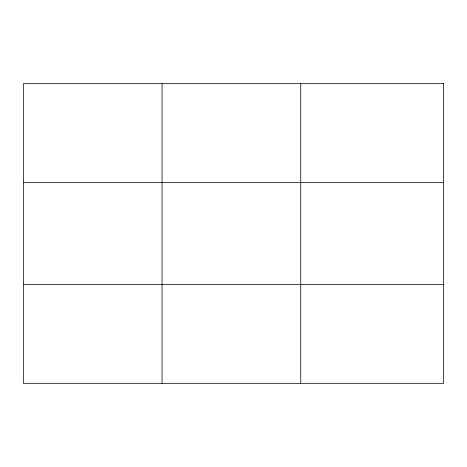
<?xml version="1.0" encoding="UTF-8"?>
<svg xmlns="http://www.w3.org/2000/svg" width="467" height="467" viewBox="0 0 467 467"><rect width="100%" height="100%" fill="white"/><g stroke="black" fill="none" stroke-linecap="round" stroke-linejoin="round"><path stroke-width="0.7" d="M162.049 83.675L162.049 383.325M300.748 83.675L300.748 383.325M23.35 182.562L443.65 182.562M23.35 284.438L443.65 284.438M443.65 83.675L443.65 383.325L23.35 383.325L23.35 83.675L443.65 83.675"/></g></svg>
